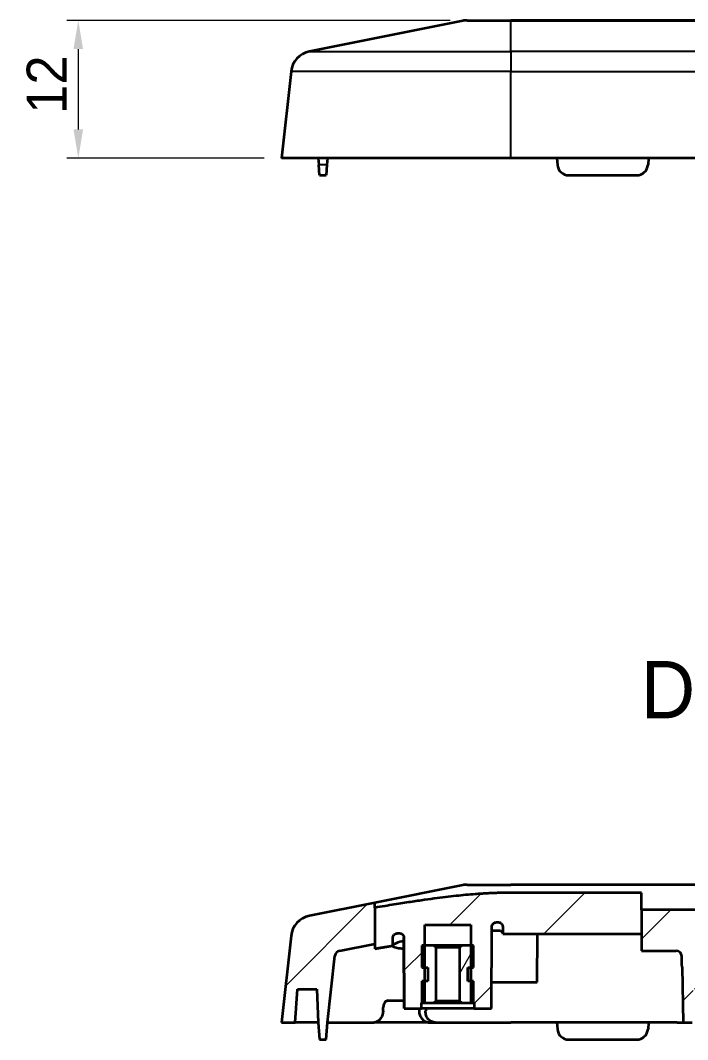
# Model space of a CAD drawing. Header units: millimetres. Extents: x -225 to 2542, y -269 to 293.
# Drawn here: x 1127.8 to 1185.9, y -114.4 to -25.6 of the extents above; entities that cross this region are included whole.
import ezdxf

# ---------------------------------------------------------------- set-up
doc = ezdxf.new("R2010")
doc.units = ezdxf.units.MM
doc.layers.get('Defpoints').update_dxf_attribs({"lineweight": 25})
for name, color, linetype, lineweight in [('Dimension (ISO)', 7, 'Continuous', 18), ('Symbol (ISO)', 7, 'Continuous', 18), ('Visible (ISO)', 7, 'Continuous', 35), ('Visible Narrow (ISO)', 7, 'Continuous', 25)]:
    doc.layers.add(name, color=color, linetype=linetype, lineweight=lineweight)
doc.layers.add('Hatch (ISO)', color=1, linetype='Continuous', lineweight=18, true_color=0xff0000)
doc.styles.add('Note Text (TK)', font='MS PGothic.ttf')
doc.dimstyles.new('Default - Method 1b (TK)', dxfattribs={"dimtxt": 2.5, "dimasz": 2.5, "dimexe": 1, "dimexo": 1.5, "dimgap": 1, "dimtad": 1, "dimtoh": 1, "dimrnd": 1e-08, "dimdsep": 46, "dimtxsty": 'Note Text (TK)', "dimcen": 0.09, "dimdle": 5, "dimclrd": 100, "dimclre": 100, "dimclrt": 7, "dimadec": 1, "dimazin": 1, "dimtfac": 1, "dimtmove": 0, "dimatfit": 3, "dimfxl": 1, "dimtolj": 1, "dimlwd": -1, "dimlwe": -1, "dimarcsym": 0})

# ---------------------------------------------------------------- blocks, each defined once
blk = doc.blocks.new('*D69')
at = {"layer": 'Defpoints', "color": 0, "transparency": 16777216}
for p in [(1166.709, -25.588), (1132.81, -37.588), (1150.511, -37.588)]:
    blk.add_point(p, dxfattribs=at)
at = {"layer": 'Dimension (ISO)', "color": 100, "transparency": 16777216}
for p, q in [((1165.209, -25.588), (1131.81, -25.588)), ((1132.81, -28.088), (1132.81, -35.088)), ((1149.011, -37.588), (1131.81, -37.588))]:
    blk.add_line(p, q, dxfattribs=at)
for points in [[(1132.393, -28.088), (1133.227, -28.088), (1132.81, -25.588)], [(1132.393, -35.088), (1133.227, -35.088), (1132.81, -37.588)]]:
    blk.add_solid(points, dxfattribs=at)
at = {"layer": 'Dimension (ISO)', "color": 7, "transparency": 16777216, "insert": (1130.06, -33.736), "char_height": 3.5, "attachment_point": 4, "rotation": 90, "style": 'Note Text (TK)'}
blk.add_mtext('\\A1;12', dxfattribs=at)

msp = doc.modelspace()

# ---------------------------------------------------------------- hatches: boundary and pattern name
at = {"layer": 'Hatch (ISO)'}
h = msp.add_hatch(dxfattribs=at)
h.set_pattern_fill('ANSI31', color=256, scale=50.8, style=0)
h.set_pattern_definition([(45, (939.4036, -285.3023), (-4.49013, 4.49013), [])])
edge = h.paths.add_edge_path()
edge.add_line((1158.65665, -102.93325), (1158.65665, -106.06775))
edge.add_line((1158.65665, -106.06775), (1155.57959, -106.68316))
edge.add_ellipse((1155.67765, -107.17345), major_axis=(-0.49694, 0.05522), ratio=1, start_angle=287.6501242, end_angle=360)
edge.add_line((1155.18071, -107.11824), (1154.53522, -112.92765))
edge.add_line((1154.53522, -112.92765), (1154.40399, -114.42765))
edge.add_line((1154.40399, -114.42765), (1153.84184, -114.42765))
edge.add_line((1153.84184, -114.42765), (1153.7106, -112.92765))
edge.add_line((1153.7106, -112.92765), (1153.60933, -110.02765))
edge.add_line((1153.60933, -110.02765), (1151.91339, -110.02765))
edge.add_line((1151.91339, -110.02765), (1151.7106, -112.92765))
edge.add_line((1151.7106, -112.92765), (1150.5106, -112.92765))
edge.add_line((1150.5106, -112.92765), (1151.34911, -105.38114))
edge.add_ellipse((1153.33687, -105.602), major_axis=(-0.39223, 1.96116), ratio=1, start_angle=0, end_angle=72.3498758, ccw=False)
edge.add_line((1152.94464, -103.64084), (1158.65665, -102.49844))
edge.add_line((1158.65665, -102.49844), (1158.65665, -102.93325))
edge = h.paths.add_edge_path()
edge.add_line((1242.00998, -102.87382), (1242.00998, -105.99683))
edge.add_line((1242.00998, -105.99683), (1245.44162, -106.68316))
edge.add_ellipse((1245.34356, -107.17345), major_axis=(0.09806, 0.49029), ratio=1, start_angle=287.6501242, end_angle=360, ccw=False)
edge.add_line((1245.8405, -107.11824), (1246.48599, -112.92765))
edge.add_line((1246.48599, -112.92765), (1246.61722, -114.42765))
edge.add_line((1246.61722, -114.42765), (1247.17937, -114.42765))
edge.add_line((1247.17937, -114.42765), (1247.3106, -112.92765))
edge.add_line((1247.3106, -112.92765), (1247.41187, -110.02765))
edge.add_line((1247.41187, -110.02765), (1249.10782, -110.02765))
edge.add_line((1249.10782, -110.02765), (1249.3106, -112.92765))
edge.add_line((1249.3106, -112.92765), (1250.5106, -112.92765))
edge.add_line((1250.5106, -112.92765), (1249.6721, -105.38114))
edge.add_ellipse((1247.68434, -105.602), major_axis=(1.98777, 0.22086), ratio=1, start_angle=0, end_angle=72.3498758)
edge.add_line((1248.07657, -103.64084), (1242.00998, -102.42752))
edge.add_line((1242.00998, -102.42752), (1242.00998, -102.87382))
edge = h.paths.add_edge_path()
edge.add_line((1218.89829, -103.11385), (1213.5106, -103.11403))
edge.add_line((1213.5106, -103.11403), (1213.5106, -106.27595))
edge.add_line((1213.5106, -106.27595), (1211.70305, -106.27603))
edge.add_ellipse((1211.70307, -106.7613), major_axis=(-0.00002, 0.48527), ratio=1, start_angle=0, end_angle=89.4160056)
edge.add_ellipse((1211.72197, -107.84551), major_axis=(0.07894, -4.52756), ratio=0.11041788, start_angle=255.9702026, end_angle=270.0098879)
edge.add_line((1211.22206, -107.85501), (1211.30537, -112.62765))
edge.add_line((1211.30537, -112.62765), (1212.72108, -112.62765))
edge.add_line((1212.72108, -112.62765), (1212.81187, -110.02765))
edge.add_line((1212.81187, -110.02765), (1214.60933, -110.02765))
edge.add_line((1214.60933, -110.02765), (1214.7106, -112.92765))
edge.add_line((1214.7106, -112.92765), (1215.5106, -112.92765))
edge.add_line((1215.5106, -112.92765), (1215.5957, -108.05235))
edge.add_ellipse((1216.09564, -108.0603), major_axis=(-0.07912, -4.5278), ratio=0.11041193, start_angle=258.5633277, end_angle=270.0098879, ccw=False)
edge.add_ellipse((1216.11114, -107.17345), major_axis=(-0.48981, 0.01951), ratio=1, start_angle=272.2826422, end_angle=360, ccw=False)
edge.add_line((1216.11112, -106.68326), (1218.89829, -106.68316))
edge.add_line((1218.89829, -106.68316), (1218.89829, -105.19765))
edge.add_line((1218.89829, -105.19765), (1218.89829, -103.11385))
edge = h.paths.add_edge_path()
edge.add_line((1181.90215, -103.11512), (1181.90215, -101.62791))
edge.add_line((1181.90215, -101.62791), (1170.5106, -101.62791))
edge.add_spline(control_points=[(1170.5106, -101.62791), (1166.38042, -101.62791), (1158.65665, -102.93325)], knot_values=[1.60107869, 1.60107869, 1.60107869, 2.9923092, 2.9923092, 2.9923092], weights=[1.6708595, 1.6708595, 1.1643304], degree=2, periodic=0)
edge.add_line((1158.65665, -102.93325), (1158.65665, -106.06775))
edge.add_line((1158.65665, -106.06775), (1158.65665, -106.50257))
edge.add_spline(control_points=[(1158.65665, -106.50257), (1159.47234, -106.36471), (1160.21313, -106.24496)], knot_values=[0.05624611, 0.05624611, 0.05624611, 0.15076675, 0.15076675, 0.15076675], weights=[1.0419415, 1.07640297, 1.10824447], degree=2, periodic=0)
edge.add_line((1160.21313, -106.24496), (1160.21669, -105.56619))
edge.add_spline(control_points=[(1160.21669, -105.56619), (1160.21691, -105.5236), (1160.22384, -105.48131), (1160.25062, -105.40049), (1160.2703, -105.36244), (1160.3265, -105.28623), (1160.3653, -105.25066), (1160.45408, -105.19659), (1160.50314, -105.1785), (1160.5543, -105.17033)], knot_values=[-0.05671945, -0.05671945, -0.05671945, -0.05671945, -0.04394697, -0.04394697, -0.03118202, -0.03118202, -0.01554281, -0.01554281, 0, 0, 0, 0], degree=3, periodic=0)
edge.add_spline(control_points=[(1160.5543, -105.17033), (1160.63565, -105.15733), (1160.71616, -105.14455)], knot_values=[0.10273582, 0.10273582, 0.10273582, 0.11331982, 0.11331982, 0.11331982], weights=[1.07113789, 1.07463482, 1.07809725], degree=2, periodic=0)
edge.add_spline(control_points=[(1160.71616, -105.14455), (1160.75233, -105.13881), (1160.78911, -105.13809), (1160.86185, -105.14677), (1160.89744, -105.15612), (1160.97939, -105.19027), (1161.0231, -105.2196), (1161.0972, -105.29369), (1161.12673, -105.33788), (1161.16733, -105.43529), (1161.17793, -105.48766), (1161.17821, -105.54055)], knot_values=[-0.06929399, -0.06929399, -0.06929399, -0.06929399, -0.05830435, -0.05830435, -0.04731134, -0.04731134, -0.03166241, -0.03166241, -0.01586935, -0.01586935, 0, 0, 0, 0], degree=3, periodic=0)
edge.add_line((1161.17821, -105.54055), (1161.2106, -111.72765))
edge.add_line((1161.2106, -111.72765), (1162.7106, -111.72765))
edge.add_line((1162.7106, -111.72765), (1162.7106, -111.22765))
edge.add_line((1162.7106, -111.22765), (1163.0106, -111.22765))
edge.add_line((1163.0106, -111.22765), (1163.0106, -109.32765))
edge.add_line((1163.0106, -109.32765), (1163.0106, -108.12765))
edge.add_line((1163.0106, -108.12765), (1163.0106, -106.22765))
edge.add_line((1163.0106, -106.22765), (1163.0106, -104.42765))
edge.add_line((1163.0106, -104.42765), (1167.0106, -104.42765))
edge.add_line((1167.0106, -104.42765), (1167.0106, -106.22765))
edge.add_line((1167.0106, -106.22765), (1167.0106, -108.12765))
edge.add_line((1167.0106, -108.12765), (1167.0106, -109.32765))
edge.add_line((1167.0106, -109.32765), (1167.0106, -111.22765))
edge.add_line((1167.0106, -111.22765), (1167.3106, -111.22765))
edge.add_line((1167.3106, -111.22765), (1167.3106, -111.72765))
edge.add_line((1167.3106, -111.72765), (1168.8106, -111.72765))
edge.add_line((1168.8106, -111.72765), (1168.8479, -104.60438))
edge.add_spline(control_points=[(1168.8479, -104.60438), (1168.84817, -104.55306), (1168.85791, -104.50217), (1168.89599, -104.4053), (1168.92455, -104.36032), (1168.99656, -104.28472), (1169.03901, -104.25454), (1169.13276, -104.21239), (1169.18301, -104.2007), (1169.23413, -104.19899)], knot_values=[-0.06203956, -0.06203956, -0.06203956, -0.06203956, -0.04665647, -0.04665647, -0.03083331, -0.03083331, -0.01534703, -0.01534703, 0, 0, 0, 0], degree=3, periodic=0)
edge.add_spline(control_points=[(1169.23413, -104.19899), (1169.31074, -104.19642), (1169.3871, -104.19415)], knot_values=[0.9937931, 0.9937931, 0.9937931, 1.01531744, 1.01531744, 1.01531744], weights=[1.41541728, 1.41662209, 1.41768421], degree=2, periodic=0)
edge.add_spline(control_points=[(1169.3871, -104.19415), (1169.41475, -104.19333), (1169.4424, -104.19544), (1169.49685, -104.20542), (1169.5235, -104.21327), (1169.59768, -104.24388), (1169.64179, -104.27336), (1169.71692, -104.3482), (1169.74696, -104.39309), (1169.78836, -104.49223), (1169.79918, -104.54565), (1169.79946, -104.59959)], knot_values=[-0.06462972, -0.06462972, -0.06462972, -0.06462972, -0.05632644, -0.05632644, -0.04800951, -0.04800951, -0.03223438, -0.03223438, -0.0161844, -0.0161844, 0, 0, 0, 0], degree=3, periodic=0)
edge.add_line((1169.79946, -104.59959), (1169.80263, -105.20389))
edge.add_spline(control_points=[(1169.80263, -105.20389), (1170.1574, -105.19722), (1170.5106, -105.19722)], knot_values=[1.19319154, 1.19319154, 1.19319154, 1.29951306, 1.29951306, 1.29951306], weights=[1.49191166, 1.49522667, 1.49522667], degree=2, periodic=0)
edge.add_line((1170.5106, -105.19722), (1181.90215, -105.19722))
edge.add_line((1181.90215, -105.19722), (1181.90215, -103.11512))
edge = h.paths.add_edge_path()
edge.add_line((1181.90215, -106.68447), (1184.91009, -106.68437))
edge.add_ellipse((1184.91011, -107.17345), major_axis=(-0.00002, 0.48909), ratio=1, start_angle=272.3490399, end_angle=360, ccw=False)
edge.add_ellipse((1184.92641, -108.10843), major_axis=(-0.07894, 4.52756), ratio=0.11041788, start_angle=270.0098879, end_angle=282.0670158, ccw=False)
edge.add_line((1185.42632, -108.09893), (1185.5106, -112.92765))
edge.add_line((1185.5106, -112.92765), (1186.3106, -112.92765))
edge.add_line((1186.3106, -112.92765), (1186.41187, -110.02765))
edge.add_line((1186.41187, -110.02765), (1188.20933, -110.02765))
edge.add_line((1188.20933, -110.02765), (1188.30013, -112.62765))
edge.add_line((1188.30013, -112.62765), (1189.71584, -112.62765))
edge.add_line((1189.71584, -112.62765), (1189.79857, -107.88809))
edge.add_ellipse((1189.29863, -107.88013), major_axis=(0.07912, 4.5278), ratio=0.11041193, start_angle=270.0098879, end_angle=284.486608)
edge.add_ellipse((1189.31818, -106.7613), major_axis=(0.48427, 0.00535), ratio=1, start_angle=0, end_angle=89.3695848)
edge.add_line((1189.31816, -106.277), (1187.5106, -106.27708))
edge.add_line((1187.5106, -106.27708), (1187.5106, -103.11493))
edge.add_line((1187.5106, -103.11493), (1181.90215, -103.11512))
edge.add_line((1181.90215, -103.11512), (1181.90215, -105.19722))
edge.add_line((1181.90215, -105.19722), (1181.90215, -106.68447))
edge = h.paths.add_edge_path()
edge.add_line((1218.89829, -101.62834), (1218.89829, -103.11385))
edge.add_line((1218.89829, -103.11385), (1218.89829, -105.19765))
edge.add_line((1218.89829, -105.19765), (1230.5106, -105.19765))
edge.add_spline(control_points=[(1230.5106, -105.19765), (1230.86381, -105.19765), (1231.21858, -105.20431)], knot_values=[1.29938508, 1.29938508, 1.29938508, 1.40568618, 1.40568618, 1.40568618], weights=[1.49494385, 1.49494385, 1.49163135], degree=2, periodic=0)
edge.add_line((1231.21858, -105.20431), (1231.22175, -104.59998))
edge.add_spline(control_points=[(1231.22175, -104.59998), (1231.2219, -104.57012), (1231.22529, -104.54036), (1231.2384, -104.48212), (1231.24808, -104.45379), (1231.28312, -104.37904), (1231.31448, -104.33604), (1231.39122, -104.26517), (1231.43563, -104.2377), (1231.532, -104.20156), (1231.58291, -104.19306), (1231.63406, -104.19457)], knot_values=[-0.06457614, -0.06457614, -0.06457614, -0.06457614, -0.05562488, -0.05562488, -0.04667762, -0.04667762, -0.03087362, -0.03087362, -0.01535227, -0.01535227, 0, 0, 0, 0], degree=3, periodic=0)
edge.add_spline(control_points=[(1231.63406, -104.19457), (1231.71043, -104.19683), (1231.78703, -104.1994)], knot_values=[1.35806034, 1.35806034, 1.35806034, 1.37976093, 1.37976093, 1.37976093], weights=[1.42909609, 1.42802603, 1.42681222], degree=2, periodic=0)
edge.add_spline(control_points=[(1231.78703, -104.1994), (1231.83403, -104.20098), (1231.88031, -104.21099), (1231.97205, -104.24884), (1232.01586, -104.27813), (1232.09075, -104.35273), (1232.12074, -104.39763), (1232.16219, -104.49699), (1232.17303, -104.55067), (1232.17331, -104.60484)], knot_values=[-0.06209563, -0.06209563, -0.06209563, -0.06209563, -0.04797866, -0.04797866, -0.0323004, -0.0323004, -0.01625377, -0.01625377, 0, 0, 0, 0], degree=3, periodic=0)
edge.add_line((1232.17331, -104.60484), (1232.21061, -111.72765))
edge.add_line((1232.21061, -111.72765), (1233.71061, -111.72765))
edge.add_line((1233.71061, -111.72765), (1233.71061, -111.22765))
edge.add_line((1233.71061, -111.22765), (1234.01061, -111.22765))
edge.add_line((1234.01061, -111.22765), (1234.01061, -109.32765))
edge.add_line((1234.01061, -109.32765), (1234.01061, -108.12765))
edge.add_line((1234.01061, -108.12765), (1234.01061, -106.22765))
edge.add_line((1234.01061, -106.22765), (1234.01061, -104.42765))
edge.add_line((1234.01061, -104.42765), (1238.0106, -104.42765))
edge.add_line((1238.0106, -104.42765), (1238.0106, -106.22765))
edge.add_line((1238.0106, -106.22765), (1238.0106, -108.12765))
edge.add_line((1238.0106, -108.12765), (1238.0106, -109.32765))
edge.add_line((1238.0106, -109.32765), (1238.0106, -111.22765))
edge.add_line((1238.0106, -111.22765), (1238.3106, -111.22765))
edge.add_line((1238.3106, -111.22765), (1238.3106, -111.72765))
edge.add_line((1238.3106, -111.72765), (1239.8106, -111.72765))
edge.add_line((1239.8106, -111.72765), (1239.843, -105.54084))
edge.add_spline(control_points=[(1239.843, -105.54084), (1239.84319, -105.50316), (1239.84863, -105.46568), (1239.86966, -105.39337), (1239.88514, -105.35888), (1239.93292, -105.28291), (1239.96897, -105.24458), (1240.05347, -105.18412), (1240.10102, -105.16247), (1240.20177, -105.13865), (1240.25395, -105.1367), (1240.30507, -105.14481)], knot_values=[-0.06927808, -0.06927808, -0.06927808, -0.06927808, -0.05797673, -0.05797673, -0.04669332, -0.04669332, -0.03105817, -0.03105817, -0.01552549, -0.01552549, 0, 0, 0, 0], degree=3, periodic=0)
edge.add_spline(control_points=[(1240.30507, -105.14481), (1240.38558, -105.1576), (1240.46693, -105.17059)], knot_values=[2.26754192, 2.26754192, 2.26754192, 2.27821548, 2.27821548, 2.27821548], weights=[1.08689212, 1.08340237, 1.07987785], degree=2, periodic=0)
edge.add_spline(control_points=[(1240.46693, -105.17059), (1240.50822, -105.17718), (1240.54821, -105.19025), (1240.62272, -105.22835), (1240.65678, -105.25315), (1240.72358, -105.31998), (1240.75311, -105.36414), (1240.79367, -105.46142), (1240.80425, -105.51365), (1240.80452, -105.56643)], knot_values=[-0.05673128, -0.05673128, -0.05673128, -0.05673128, -0.0441841, -0.0441841, -0.03161879, -0.03161879, -0.01583322, -0.01583322, 0, 0, 0, 0], degree=3, periodic=0)
edge.add_line((1240.80452, -105.56643), (1240.80808, -106.24521))
edge.add_spline(control_points=[(1240.80808, -106.24521), (1241.38656, -106.33872), (1242.00998, -106.44314)], knot_values=[2.44804548, 2.44804548, 2.44804548, 2.52233281, 2.52233281, 2.52233281], weights=[1.10816432, 1.08315012, 1.05651818], degree=2, periodic=0)
edge.add_line((1242.00998, -106.44314), (1242.00998, -105.99683))
edge.add_line((1242.00998, -105.99683), (1242.00998, -102.87382))
edge.add_spline(control_points=[(1242.00998, -102.87382), (1234.57407, -101.62834), (1230.5106, -101.62834)], knot_values=[0.23249382, 0.23249382, 0.23249382, 1.60097341, 1.60097341, 1.60097341], weights=[1.18060749, 1.67052677, 1.67052677], degree=2, periodic=0)
edge.add_line((1230.5106, -101.62834), (1218.89829, -101.62834))
h = msp.add_hatch(dxfattribs=at)
h.set_pattern_fill('ANSI31', color=256, scale=50.8, angle=14.9999778, style=0)
h.set_pattern_definition([(60, (939.4036, -285.3023), (-5.49926, 3.175), [])])
h.paths.add_polyline_path([(1166.26067, -106.22765), (1166.0171, -106.36827), (1166.0171, -111.08702), (1166.26067, -111.22765), (1167.2606, -111.22765), (1167.2606, -109.32765), (1167.0106, -109.32765), (1166.7606, -109.32765), (1166.7606, -108.12765), (1167.0106, -108.12765), (1167.2606, -108.12765), (1167.2606, -106.22765), (1167.0106, -106.22765)])
h.paths.add_polyline_path([(1164.00411, -106.36827), (1163.76054, -106.22765), (1163.0106, -106.22765), (1162.7606, -106.22765), (1162.7606, -108.12765), (1163.0106, -108.12765), (1163.2606, -108.12765), (1163.2606, -109.32765), (1163.0106, -109.32765), (1162.7606, -109.32765), (1162.7606, -111.22765), (1163.76054, -111.22765), (1164.00411, -111.08702)])

# ---------------------------------------------------------------- linework, layer by layer
at = {"layer": 'Visible (ISO)'}
for p, q in [((1166.31641, -25.62698), (1152.94464, -28.30134)), ((1166.70864, -25.58814), (1170.5106, -25.58814)), ((1196.91857, -25.58814), (1170.5106, -25.58814)), ((1151.34911, -30.04163), (1150.5106, -37.58814)), ((1170.5106, -37.58814), (1150.5106, -37.58814)), ((1153.7106, -37.58814), (1153.76197, -38.1753)), ((1153.84184, -39.08814), (1153.76197, -38.1753)), ((1154.48385, -38.1753), (1154.40399, -39.08814)), ((1154.53522, -37.58814), (1154.48385, -38.1753)), ((1230.5106, -37.58814), (1170.5106, -37.58814)), ((1174.5106, -37.58814), (1174.56197, -38.1753)), ((1182.5106, -37.58814), (1182.45923, -38.1753)), ((1153.84184, -39.08814), (1154.40399, -39.08814)), ((1175.55817, -39.08814), (1181.46304, -39.08814)), ((1166.31641, -100.96649), (1158.65665, -102.49844)), ((1166.70864, -100.92765), (1170.5106, -100.92765)), ((1196.91857, -100.92765), (1170.5106, -100.92765)), ((1181.90215, -101.62791), (1170.5106, -101.62791)), ((1181.90215, -103.11512), (1181.90215, -101.62791)), ((1158.65665, -102.49844), (1152.94464, -103.64084)), ((1158.65665, -102.93325), (1158.65665, -106.50257)), ((1187.5106, -103.11493), (1181.90215, -103.11512)), ((1181.90215, -103.11512), (1181.90215, -106.68447)), ((1163.0106, -111.22765), (1163.0106, -104.42765)), ((1163.0106, -104.42765), (1167.0106, -104.42765)), ((1167.0106, -104.42765), (1167.0106, -111.22765)), ((1168.8106, -111.72765), (1168.8479, -104.60438)), ((1168.8106, -111.72765), (1168.8479, -104.60438)), ((1169.79946, -104.59959), (1169.80263, -105.20389)), ((1151.34911, -105.38114), (1150.5106, -112.92765)), ((1160.21313, -106.24496), (1160.21669, -105.56619)), ((1161.17821, -105.54055), (1161.2106, -111.72765)), ((1161.2106, -111.72765), (1161.17821, -105.54055)), ((1168.84621, -104.92765), (1169.57715, -104.92765)), ((1170.5106, -105.19722), (1181.90215, -105.19722)), ((1172.8106, -109.42765), (1172.83276, -105.19722)), ((1155.57959, -106.68316), (1158.65665, -106.06775)), ((1163.76054, -106.22765), (1162.7606, -106.22765)), ((1162.7606, -106.22765), (1162.7606, -108.12765)), ((1164.00411, -106.36827), (1163.76054, -106.22765)), ((1166.26067, -106.22765), (1163.76054, -106.22765)), ((1164.00411, -111.08702), (1164.00411, -106.36827)), ((1164.00411, -106.36827), (1166.0171, -106.36827)), ((1166.26067, -106.22765), (1166.0171, -106.36827)), ((1166.0171, -106.36827), (1166.0171, -111.08702)), ((1167.2606, -106.22765), (1166.26067, -106.22765)), ((1167.2606, -108.12765), (1167.2606, -106.22765)), ((1154.53522, -112.92765), (1155.18071, -107.11824)), ((1181.90215, -106.68447), (1184.91009, -106.68437)), ((1162.7606, -108.12765), (1163.2606, -108.12765)), ((1163.2606, -108.12765), (1163.2606, -109.32765)), ((1163.2606, -108.12765), (1163.2606, -109.32765)), ((1166.7606, -109.32765), (1166.7606, -108.12765)), ((1166.7606, -108.12765), (1167.2606, -108.12765)), ((1166.7606, -108.12765), (1166.7606, -109.32765)), ((1185.42632, -108.09893), (1185.5106, -112.92765)), ((1151.7106, -112.92765), (1151.91339, -110.02765)), ((1151.91339, -110.02765), (1153.60933, -110.02765)), ((1153.60933, -110.02765), (1153.7106, -112.92765)), ((1163.2606, -109.32765), (1162.7606, -109.32765)), ((1162.7606, -109.32765), (1162.7606, -111.22765)), ((1167.2606, -109.32765), (1166.7606, -109.32765)), ((1167.2606, -111.22765), (1167.2606, -109.32765)), ((1168.82265, -109.42765), (1172.8106, -109.42765)), ((1159.79763, -111.02765), (1161.20694, -111.02765)), ((1161.2106, -111.72765), (1162.7106, -111.72765)), ((1162.49896, -111.72765), (1162.50312, -111.92765)), ((1162.7106, -111.72765), (1162.7106, -111.22765)), ((1162.7106, -111.22765), (1163.0106, -111.22765)), ((1167.3106, -111.72765), (1162.7106, -111.72765)), ((1162.7606, -111.22765), (1163.76054, -111.22765)), ((1163.76054, -111.22765), (1164.00411, -111.08702)), ((1163.76054, -111.22765), (1166.26067, -111.22765)), ((1166.0171, -111.08702), (1164.00411, -111.08702)), ((1166.0171, -111.08702), (1166.26067, -111.22765)), ((1166.26067, -111.22765), (1167.2606, -111.22765)), ((1167.0106, -111.22765), (1167.3106, -111.22765)), ((1167.3106, -111.22765), (1167.3106, -111.72765)), ((1167.3106, -111.72765), (1168.8106, -111.72765)), ((1150.5106, -112.92765), (1151.7106, -112.92765)), ((1153.7106, -112.92765), (1151.7106, -112.92765)), ((1153.7106, -112.92765), (1153.84184, -114.42765)), ((1154.40399, -114.42765), (1154.53522, -112.92765)), ((1154.53522, -112.92765), (1158.60596, -112.92765)), ((1163.43038, -112.92765), (1158.60596, -112.92765)), ((1163.43038, -112.92765), (1163.92823, -112.92765)), ((1163.92823, -112.92765), (1170.5106, -112.92765)), ((1174.5106, -112.92765), (1170.5106, -112.92765)), ((1174.5106, -112.92765), (1174.56197, -113.5148)), ((1182.5106, -112.92765), (1174.5106, -112.92765)), ((1182.5106, -112.92765), (1182.45923, -113.5148)), ((1185.01149, -112.92765), (1182.5106, -112.92765)), ((1185.01149, -112.92765), (1185.5106, -112.92765)), ((1185.5106, -112.92765), (1186.3106, -112.92765)), ((1153.84184, -114.42765), (1154.40399, -114.42765)), ((1175.55817, -114.42765), (1181.46304, -114.42765))]:
    msp.add_line(p, q, dxfattribs=at)
for centre, radius, start, end in [((1166.70864, -27.58814), 2, 90, 101.3099325), ((1153.33687, -30.2625), 2, 101.3099325, 173.6598083), ((1175.55817, -38.08814), 1, 185, 270), ((1181.46304, -38.08814), 1, 270, 355), ((1166.70864, -102.92765), 2, 90, 101.3099325), ((1153.33687, -105.602), 2, 101.3099325, 173.6598083), ((1155.67765, -107.17345), 0.5, 101.3099325, 173.6598083), ((1184.91011, -107.17345), 0.48909, 2.3511277, 90.0020878), ((1175.55817, -113.42765), 1, 185, 270), ((1181.46304, -113.42765), 1, 270, 355)]:
    msp.add_arc(centre, radius, start, end, dxfattribs=at)
msp.add_ellipse((1184.92641, -108.10843), major_axis=(-0.07894, 4.52756), ratio=0.11041788, start_param=4.71256155, end_param=4.92299814, dxfattribs=at)
for points, weights in [([(1170.5106, -101.62791), (1166.38042, -101.62791), (1158.65665, -102.93325)], [1.67085949898, 1.67085949898, 1.16433039546]), ([(1158.65665, -102.93325), (1158.65665, -102.49844), (1158.65665, -102.49844)], [1.13669453661, 1.24093285887, 1.24093285887]), ([(1169.23413, -104.19899), (1169.31074, -104.19642), (1169.3871, -104.19415)], [1.41541728068, 1.41662208905, 1.41768421345]), ([(1160.5543, -105.17033), (1160.63565, -105.15733), (1160.71616, -105.14455)], [1.07113789234, 1.07463482037, 1.07809724872]), ([(1169.80263, -105.20389), (1170.1574, -105.19722), (1170.5106, -105.19722)], [1.49191165551, 1.49522666726, 1.49522666726]), ([(1158.65665, -106.50257), (1159.47234, -106.36471), (1160.21313, -106.24496)], [1.04194150247, 1.07640296932, 1.10824446802]), ([(1159.37344, -111.92765), (1159.38674, -111.72736), (1159.4, -111.52765)], [1.00001127215, 1.00001103745, 1.00000879237]), ([(1163.09618, -111.72765), (1163.08955, -111.82758), (1163.0829, -111.92765)], [1.0000105327, 1.00001115167, 1.0000112689])]:
    msp.add_rational_spline(points, weights, degree=2, dxfattribs=at)
for points, knots in [([(1168.8479, -104.60438), (1168.84817, -104.55306), (1168.85791, -104.50217), (1168.89599, -104.4053), (1168.92455, -104.36032), (1168.99656, -104.28472), (1169.03901, -104.25454), (1169.13276, -104.21239), (1169.18301, -104.2007), (1169.23413, -104.19899)], [-0.0620395595, -0.0620395595, -0.0620395595, -0.0620395595, -0.0466564681, -0.0466564681, -0.0308333058, -0.0308333058, -0.0153470347, -0.0153470347, 0, 0, 0, 0]), ([(1169.3871, -104.19415), (1169.41475, -104.19333), (1169.4424, -104.19544), (1169.49685, -104.20542), (1169.5235, -104.21327), (1169.59768, -104.24388), (1169.64179, -104.27336), (1169.71692, -104.3482), (1169.74696, -104.39309), (1169.78836, -104.49223), (1169.79918, -104.54565), (1169.79946, -104.59959)], [-0.0646297225, -0.0646297225, -0.0646297225, -0.0646297225, -0.0563264425, -0.0563264425, -0.0480095071, -0.0480095071, -0.0322343838, -0.0322343838, -0.0161843982, -0.0161843982, 0, 0, 0, 0]), ([(1160.21669, -105.56619), (1160.21691, -105.5236), (1160.22384, -105.48131), (1160.25062, -105.40049), (1160.2703, -105.36244), (1160.3265, -105.28623), (1160.3653, -105.25066), (1160.45408, -105.19659), (1160.50314, -105.1785), (1160.5543, -105.17033)], [-0.0567194483, -0.0567194483, -0.0567194483, -0.0567194483, -0.0439469692, -0.0439469692, -0.031182022, -0.031182022, -0.0155428075, -0.0155428075, 0, 0, 0, 0]), ([(1160.71616, -105.14455), (1160.75233, -105.13881), (1160.78911, -105.13809), (1160.86185, -105.14677), (1160.89744, -105.15612), (1160.97939, -105.19027), (1161.0231, -105.2196), (1161.0972, -105.29369), (1161.12673, -105.33788), (1161.16733, -105.43529), (1161.17793, -105.48766), (1161.17821, -105.54055)], [-0.0692939931, -0.0692939931, -0.0692939931, -0.0692939931, -0.058304346, -0.058304346, -0.0473113418, -0.0473113418, -0.0316624076, -0.0316624076, -0.0158693543, -0.0158693543, 0, 0, 0, 0]), ([(1169.57715, -104.92765), (1169.57881, -104.92765), (1169.58045, -104.92777), (1169.58701, -104.92873), (1169.59183, -104.93055), (1169.59652, -104.93347)], [-0.0495032843, -0.0495032843, -0.0495032843, -0.0495032843, -0.04786811429, -0.04786811429, -0.04294947902, -0.04294947902, -0.04294947902, -0.04294947902]), ([(1160.21313, -106.24481), (1160.21325, -106.22208), (1160.22514, -106.19848), (1160.29548, -106.12048), (1160.39942, -106.05949), (1160.71421, -105.92663), (1160.92449, -105.85479), (1161.17946, -105.7791)], [4.351823154, 4.351823154, 4.351823154, 4.351823154, 4.406822489, 4.406822489, 4.532304928, 4.532304928, 4.657170232, 4.657170232, 4.657170232, 4.657170232]), ([(1160.21374, -106.24473), (1160.21368, -106.27189), (1160.22976, -106.29788), (1160.32709, -106.36546), (1160.45164, -106.40201), (1160.75527, -106.45413), (1160.94909, -106.47524), (1161.18324, -106.49015)], [1.53314998, 1.53314998, 1.53314998, 1.53314998, 1.598889308, 1.598889308, 1.719627986, 1.719627986, 1.827547164, 1.827547164, 1.827547164, 1.827547164]), ([(1159.79763, -111.02765), (1159.75283, -111.02769), (1159.70463, -111.03932), (1159.61244, -111.08777), (1159.56865, -111.12546), (1159.49757, -111.21306), (1159.46559, -111.26866), (1159.41954, -111.39076), (1159.40545, -111.45725), (1159.40059, -111.51957), (1159.40038, -111.52226), (1159.40018, -111.52495), (1159.4, -111.52765)], [-0.0747354848, -0.0747354848, -0.0747354848, -0.0747354848, -0.0564971278, -0.0564971278, -0.0376239089, -0.0376239089, -0.0188119545, -0.0188119545, 0, 0, 0, 0.0008104008, 0.0008104008, 0.0008104008, 0.0008104008]), ([(1159.37344, -111.92765), (1159.37308, -111.93303), (1159.37269, -111.9384), (1159.37228, -111.94375), (1159.36247, -112.06944), (1159.33385, -112.20346), (1159.24095, -112.44919), (1159.17671, -112.5609), (1159.03544, -112.73676), (1158.94921, -112.81186), (1158.77442, -112.90562), (1158.68638, -112.92765), (1158.60596, -112.92765)], [0.609966272, 0.609966272, 0.609966272, 0.609966272, 0.611582321, 0.611582321, 0.611582321, 0.649521827, 0.649521827, 0.687461334, 0.687461334, 0.725703006, 0.725703006, 0.761591483, 0.761591483, 0.761591483, 0.761591483]), ([(1162.50312, -111.92765), (1162.50571, -112.05165), (1162.53012, -112.18349), (1162.62386, -112.4278), (1162.69382, -112.54), (1162.85558, -112.71891), (1162.95873, -112.79699), (1163.18507, -112.90091), (1163.30828, -112.92677), (1163.42616, -112.92764), (1163.42827, -112.92765), (1163.43038, -112.92765)], [0.305554966, 0.305554966, 0.305554966, 0.305554966, 0.342715713, 0.342715713, 0.380353439, 0.380353439, 0.41865656, 0.41865656, 0.456959681, 0.456959681, 0.457656927, 0.457656927, 0.457656927, 0.457656927]), ([(1163.92823, -112.92765), (1163.81836, -112.92765), (1163.70369, -112.90562), (1163.48779, -112.81186), (1163.38793, -112.73676), (1163.23424, -112.5609), (1163.17027, -112.44919), (1163.09089, -112.20346), (1163.07541, -112.06944), (1163.08195, -111.94375), (1163.08223, -111.9384), (1163.08254, -111.93303), (1163.0829, -111.92765)], [0.461573159, 0.461573159, 0.461573159, 0.461573159, 0.497461636, 0.497461636, 0.535703308, 0.535703308, 0.573642814, 0.573642814, 0.611582321, 0.611582321, 0.611582321, 0.61319837, 0.61319837, 0.61319837, 0.61319837])]:
    msp.add_open_spline(points, degree=3, knots=knots, dxfattribs=at)
msp.add_open_spline([(1169.59652, -104.93347), (1169.7336, -105.01887), (1169.80214, -105.1116), (1169.80262, -105.20363)], degree=3, dxfattribs=at)
at = {"layer": 'Visible Narrow (ISO)'}
for p, q in [((1170.5106, -25.62698), (1166.31641, -25.62698)), ((1170.5106, -25.62698), (1170.5106, -25.58814)), ((1170.5106, -25.62698), (1188.5106, -25.62698)), ((1170.5106, -28.30134), (1170.5106, -25.62698)), ((1152.94464, -28.30134), (1170.5106, -28.30134)), ((1170.5106, -28.30134), (1170.5106, -30.04163)), ((1187.5106, -28.30134), (1170.5106, -28.30134)), ((1170.5106, -30.04163), (1151.34911, -30.04163)), ((1170.5106, -37.58814), (1170.5106, -30.04163)), ((1170.5106, -30.04163), (1187.5106, -30.04163)), ((1154.48385, -38.1753), (1153.76197, -38.1753))]:
    msp.add_line(p, q, dxfattribs=at)

# ---------------------------------------------------------------- texts
at = {"layer": 'Symbol (ISO)', "color": 7, "insert": (1181.84408, -87.92568), "char_height": 5, "attachment_point": 7, "style": 'Note Text (TK)'}
msp.add_mtext('D-D ( 1 : 2 )', dxfattribs=at)

# ---------------------------------------------------------------- dimensions: what is measured, and where the dimension line sits
at = {"layer": 'Dimension (ISO)', "color": 100, "true_color": 0x00ff3f}
dim = msp.add_linear_dim(base=(1132.81016, -37.58814), p1=(1166.70864, -25.58814), p2=(1150.5106, -37.58814), angle=90, dimstyle='Default - Method 1b (TK)', override={"dimtxt": 3.5, "dimtoh": 0, "dimdec": 2, "dimtp": 0, "dimtm": 0, "dimtdec": 2, "dimtofl": 1, "dimatfit": 1}, dxfattribs=at)
dim.commit()
dim.dimension.update_dxf_attribs({"geometry": '*D69', "text_midpoint": (1132.81016, -31.58814), "dimtype": 160})

doc.saveas('drawing.dxf')
